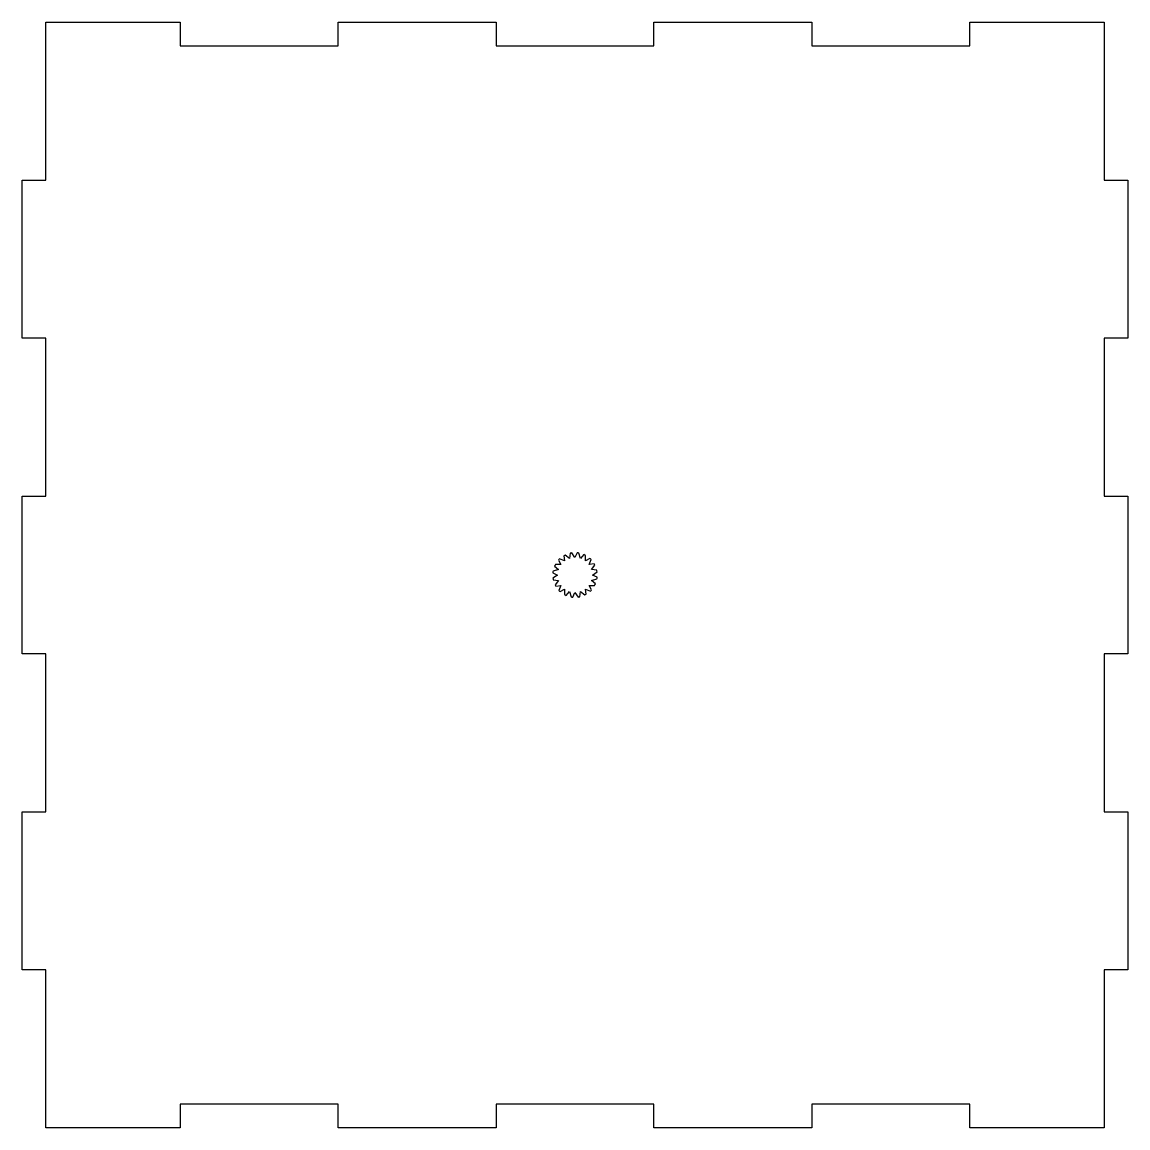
# Model space of a CAD drawing. Header units: millimetres. Extents: x -181 to -41, y -208 to -68.
import ezdxf

# ---------------------------------------------------------------- set-up
doc = ezdxf.new("R2010")
doc.units = ezdxf.units.MM
doc.layers.get('0').update_dxf_attribs({"linetype": 'CONTINUOUS'})

msp = doc.modelspace()

# ---------------------------------------------------------------- linework, layer by layer
msp.add_lwpolyline([(-81.27, -71), (-61.27, -71), (-61.27, -68), (-44.27, -68), (-44.27, -88), (-41.27, -88), (-41.27, -108), (-44.27, -108), (-44.27, -128), (-41.27, -128), (-41.27, -148), (-44.27, -148), (-44.27, -168), (-41.27, -168), (-41.27, -188), (-44.27, -188), (-44.27, -208), (-61.27, -208), (-61.27, -205), (-81.27, -205), (-81.27, -208), (-101.27, -208), (-101.27, -205), (-121.27, -205), (-121.27, -208), (-141.27, -208), (-141.27, -205), (-161.27, -205), (-161.27, -208), (-178.27, -208), (-178.27, -188), (-181.27, -188), (-181.27, -168), (-178.27, -168), (-178.27, -148), (-181.27, -148), (-181.27, -128), (-178.27, -128), (-178.27, -108), (-181.27, -108), (-181.27, -88), (-178.27, -88), (-178.27, -68), (-161.27, -68), (-161.27, -71), (-141.27, -71), (-141.27, -68), (-121.27, -68), (-121.27, -71), (-101.27, -71), (-101.27, -68), (-81.27, -68)], close=True)
msp.add_lwpolyline([(-114.02, -138.6), (-113.38, -138.69), (-113.8, -139.23, 0.019467), (-113.7, -139.42), (-113.07, -139.31), (-113.3, -139.95, 0.019467), (-113.14, -140.1), (-112.58, -139.8), (-112.6, -140.48, 0.019467), (-112.4, -140.58), (-111.96, -140.11), (-111.76, -140.77, 0.019467), (-111.55, -140.8), (-111.27, -140.22), (-110.88, -140.79, 0.019467), (-110.67, -140.75), (-110.58, -140.11), (-110.04, -140.53, 0.019467), (-109.85, -140.43), (-109.96, -139.8), (-109.32, -140.03, 0.019467), (-109.17, -139.87), (-109.47, -139.31), (-108.79, -139.33, 0.019467), (-108.69, -139.13), (-109.16, -138.69), (-108.5, -138.49, 0.019467), (-108.47, -138.28), (-109.05, -138), (-108.48, -137.61, 0.019467), (-108.52, -137.4), (-109.16, -137.31), (-108.74, -136.77, 0.019467), (-108.84, -136.58), (-109.47, -136.69), (-109.24, -136.05, 0.019467), (-109.4, -135.9), (-109.96, -136.2), (-109.94, -135.52, 0.019467), (-110.14, -135.42), (-110.58, -135.89), (-110.78, -135.23, 0.019467), (-110.99, -135.2), (-111.27, -135.78), (-111.66, -135.21, 0.019467), (-111.87, -135.25), (-111.96, -135.89), (-112.5, -135.47, 0.019467), (-112.69, -135.57), (-112.58, -136.2), (-113.22, -135.97, 0.019467), (-113.37, -136.13), (-113.07, -136.69), (-113.75, -136.67, 0.019467), (-113.85, -136.87), (-113.38, -137.31), (-114.04, -137.51, 0.019467), (-114.07, -137.72), (-113.49, -138), (-114.06, -138.39, 0.019467)], format="xyb", close=True)

doc.saveas('drawing.dxf')
